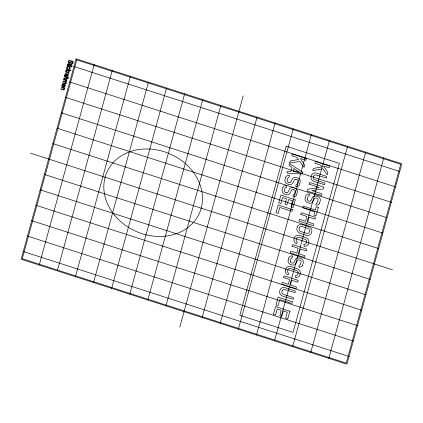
<?xml version="1.0" encoding="UTF-8"?>
<svg xmlns="http://www.w3.org/2000/svg" width="423" height="423" viewBox="0 0 423 423"><rect width="100%" height="100%" fill="white"/><g stroke="black" fill="none" stroke-linecap="round" stroke-linejoin="round"><path stroke-width="0.63" d="M39.249 265.047L94.16 64.661M57.348 270.879L112.259 70.493M75.447 276.705L130.358 76.32M93.546 282.538L148.457 82.152M111.646 288.37L166.556 87.984M129.745 294.202L184.655 93.816M147.849 300.029L202.754 99.648M165.948 305.861L220.854 105.475M179.823 327.106L243.177 95.894M202.146 317.525L257.052 117.139M220.246 323.352L275.151 122.971M238.345 329.184L293.255 128.798M282.86 187.616L282.194 190.043A3.812 3.188 23.8 0 0 284.959 194.31L286.08 194.654A3.876 3.241 23.8 0 0 288.772 194.39L289.258 194.094A3.511 2.935 23.8 0 0 289.977 193.242L291.584 190.112A1.502 1.253 23.8 0 1 293.261 189.599M285.647 177.438L284.986 179.86A3.812 3.188 23.8 0 0 287.751 184.127L288.872 184.47A3.876 3.241 23.8 0 0 291.563 184.211L292.05 183.91A3.511 2.935 23.8 0 0 292.769 183.064L294.371 179.928A1.502 1.253 23.8 0 1 296.052 179.415M256.444 335.016L311.354 134.63M285.425 270.276L285.763 269.039A4.568 3.818 23.8 0 1 291.119 266.733L296.914 268.605A4.568 3.818 23.8 0 1 300.245 273.702L299.902 274.939M288.132 260.383L288.798 257.961M282.178 290.77L281.882 291.854A2.274 1.898 23.8 0 0 283.537 294.392L293.451 297.591L293.234 299.273L283.029 296.248A4.568 3.818 23.8 0 1 279.703 291.156L280 290.072A4.568 3.818 23.8 0 1 285.356 287.767L295.265 290.971L295.048 292.653L284.848 289.612A2.284 1.909 23.8 0 0 282.189 290.775M290.315 261.086L290.976 258.665M307.278 199.175L307.944 196.748A1.528 1.28 23.8 0 1 309.144 195.902L309.472 194.199L309.202 193.946M313.575 176.195L313.279 177.279A2.274 1.898 23.8 0 0 314.934 179.812L324.848 183.016L324.631 184.698L314.426 181.673A4.568 3.818 23.8 0 1 311.101 176.576L311.397 175.492A4.568 3.818 23.8 0 1 316.748 173.192L326.662 176.391L326.445 178.078L316.245 175.032A2.284 1.909 23.8 0 0 313.586 176.201M274.543 340.848L329.454 140.462M298.062 272.999L297.723 274.236A2.284 1.909 23.8 0 1 295.661 275.495L295.291 277.16L295.566 277.451A4.563 3.812 23.8 0 0 299.896 274.939M292.642 346.68L347.553 146.295M310.741 352.507L365.652 152.121M328.84 358.339L383.751 157.953M296.597 194.929L297.348 192.248A3.802 3.178 23.8 0 0 294.577 188.008M319.502 203.357L320.253 200.676A3.802 3.178 23.8 0 0 317.483 196.431L316.044 196.018A3.902 3.262 23.8 0 0 313.67 196.341L312.972 196.817A3.442 2.876 23.8 0 0 312.47 197.478L310.857 200.624M302.535 265.274L303.286 262.588A3.802 3.178 23.8 0 0 300.515 258.347L299.077 257.935A3.902 3.262 23.8 0 0 296.703 258.252L296.005 258.733A3.442 2.876 23.8 0 0 295.503 259.389L293.895 262.54A1.496 1.253 23.8 0 1 292.219 263.032L291.41 262.789A1.518 1.269 23.8 0 1 290.321 261.091M67.342 74.474C68.478 73.269 68.574 76.944 67.246 76.452A2.533 2.12 23.8 0 1 66.845 76.352L65.359 75.886A4.769 3.987 23.8 0 0 65.005 75.791A1.28 1.068 23.8 0 0 64.518 75.775L64.65 75.278A1.258 1.052 23.8 0 1 65.084 75.315M68.166 64.391L67.585 64.603L68.124 63.746L70.699 64.502L70.794 64.159L71.942 64.904L72.148 65.48L71.001 65.116L70.874 65.586L70.44 65.449L70.572 64.973L68.362 64.285M69.954 62.72L70.091 62.62A1.761 1.47 23.8 0 0 70.244 62.435L70.34 62.303A15.704 13.124 23.8 0 0 70.514 62.022L70.969 61.361A1.644 1.375 23.8 0 1 71.196 61.155L71.397 61.044M286.265 187.474L286.567 185.771L286.271 185.517A3.881 3.241 23.8 0 0 282.813 187.601M289.062 175.334L289.358 175.593L289.052 177.29A1.528 1.28 23.8 0 0 287.83 178.141L287.164 180.563A1.518 1.269 23.8 0 0 288.259 182.271L289.068 182.525M292.208 255.857L292.505 256.116L292.224 257.813A1.528 1.28 23.8 0 0 290.976 258.665M299.177 267.13L298.908 266.876L299.241 265.163A1.491 1.248 23.8 0 0 300.43 264.312L301.107 261.89A1.523 1.269 23.8 0 0 300.013 260.187L299.204 259.928A1.502 1.253 23.8 0 0 297.512 260.446L295.915 263.587A3.511 2.935 23.8 0 1 295.196 264.433L294.715 264.735A3.876 3.241 23.8 0 1 292.018 264.994L290.897 264.645A3.812 3.188 23.8 0 1 288.142 260.388M293.768 187.743L293.139 187.595A3.902 3.262 23.8 0 0 290.765 187.912L290.067 188.388A3.442 2.876 23.8 0 0 289.565 189.049L287.957 192.201A1.496 1.253 23.8 0 1 286.281 192.692M63.064 89.792L60.87 89.089L60.997 88.613C61.224 88.983 64.656 90.194 63.942 88.365M63.291 86.773L64.777 86.763L65.391 85.626L64.671 84.515L63.064 84.05L62.176 84.463L61.864 85.441L62.636 86.541L62.435 84.965L63.714 84.642L63.212 86.747M73.946 66.538L399.74 171.489M66.332 75.675C64.127 75.701 66.088 72.634 66.337 74.797A4.764 3.981 23.8 0 0 66.321 75.675M66.237 80.677L66.697 80.825L66.813 80.402L63.54 79.344L63.408 79.82C66.855 79.646 66.977 83.606 63.085 81.005L62.953 81.475L64.856 82.088A1.174 0.978 23.8 0 1 65.565 82.501M69.721 81.951L395.516 186.908M64.751 83.849L62.504 83.125L62.63 82.654C62.715 82.792 66.205 84.351 65.56 82.554M64.185 88.148L64.65 88.301L64.767 87.873L61.488 86.821L61.361 87.291L63.149 87.868M65.502 97.364L391.291 202.321M296.052 179.405L296.861 179.664A1.523 1.269 23.8 0 1 297.945 181.361L297.295 183.788A1.491 1.248 23.8 0 1 296.095 184.645L295.762 186.353L296.058 186.612A3.897 3.257 23.8 0 0 299.426 184.766L300.14 182.07A3.802 3.178 23.8 0 0 297.369 177.824L295.931 177.411A3.902 3.262 23.8 0 0 293.557 177.729L292.859 178.21A3.442 2.876 23.8 0 0 292.356 178.866L290.744 182.017A1.496 1.253 23.8 0 1 289.073 182.509M61.277 112.777L387.066 217.734M293.266 189.583L294.075 189.848A1.523 1.269 23.8 0 1 295.154 191.54L294.503 193.972A1.491 1.248 23.8 0 1 293.303 194.829L292.97 196.536L293.266 196.79A3.897 3.257 23.8 0 0 296.634 194.945M286.276 192.708L285.472 192.444A1.518 1.269 23.8 0 1 284.383 190.747L285.039 188.32A1.528 1.28 23.8 0 1 286.239 187.474M57.052 128.195L382.841 233.147M52.827 143.609L378.617 248.565M30.504 153.189L392.496 269.811M44.383 174.435L370.173 279.392M40.159 189.853L365.948 294.805M35.934 205.266L361.723 310.223M31.709 220.679L357.498 325.636M27.484 236.092L353.279 341.049M23.26 251.511L349.054 356.462M66.808 75.828L66.781 75.817A6.065 5.065 23.8 0 1 66.823 74.913L66.829 74.707A2.808 2.348 23.8 0 0 66.839 74.437C66.897 72.772 63.852 73.613 65.084 75.315M65.75 82.3L65.861 82.427A1.248 1.042 23.8 0 1 66.115 83.278M68.965 62.398L68.88 62.176A1.777 1.486 23.8 0 1 69.324 60.933L69.483 60.806A0.867 0.724 23.8 0 1 69.726 60.732L70.266 60.764L70.234 60.235A1.555 1.301 23.8 0 0 68.849 60.521L68.341 61.52A2.099 1.755 23.8 0 0 68.362 62.313L68.394 62.403M73.042 61.769L73.121 62.028A2.289 1.914 23.8 0 1 73.105 62.689A2.998 2.506 23.8 0 1 73.015 62.99L72.883 63.26A2.02 1.687 23.8 0 1 72.714 63.487L72.582 63.614A1.301 1.084 23.8 0 1 72.185 63.815A1.443 1.206 23.8 0 1 71.334 63.794L71.424 63.291L71.91 63.318A0.814 0.682 23.8 0 0 72.275 63.138L72.513 62.741A2.601 2.173 23.8 0 0 72.592 62.414L72.407 61.716A0.587 0.486 23.8 0 0 72.18 61.557A0.645 0.539 23.8 0 0 71.995 61.504L70.176 63.276A1.158 0.968 23.8 0 1 69.509 63.323A1.369 1.147 23.8 0 1 69.33 63.276A1.327 1.105 23.8 0 1 68.7 62.879A1.369 1.147 23.8 0 1 68.367 62.382M309.176 193.972A3.881 3.241 23.8 0 0 305.718 196.029L305.099 198.472A3.812 3.188 23.8 0 0 307.865 202.733L308.986 203.077A3.876 3.241 23.8 0 0 311.677 202.818L312.163 202.522A3.511 2.935 23.8 0 0 312.883 201.671L314.485 198.535A1.502 1.253 23.8 0 1 316.166 198.022L316.975 198.271A1.523 1.269 23.8 0 1 318.059 199.968L317.409 202.4A1.491 1.248 23.8 0 1 316.208 203.257L315.875 204.938L316.171 205.218A3.897 3.257 23.8 0 0 319.539 203.373M307.288 199.175A1.518 1.269 23.8 0 0 308.372 200.877L309.181 201.131A1.496 1.253 23.8 0 0 310.868 200.629M288.75 257.945A3.881 3.241 23.8 0 1 292.208 255.889M302.572 265.284A3.897 3.257 23.8 0 1 299.204 267.109M285.43 270.276A4.563 3.812 23.8 0 0 287.793 274.945L288.163 274.865L288.692 273.258A2.284 1.909 23.8 0 1 287.598 270.974L287.941 269.737A2.284 1.909 23.8 0 1 290.612 268.573L296.407 270.445A2.284 1.909 23.8 0 1 298.051 272.994M285.604 177.422A3.881 3.241 23.8 0 1 289.062 175.365M64.111 88.217A1.216 1.015 23.8 0 1 63.471 89.946M63.149 87.878A1.808 1.512 23.8 0 1 63.762 88.148A0.693 0.582 23.8 0 1 63.947 88.359M63.461 89.893A2.601 2.178 23.8 0 1 63.064 89.787M64.439 86.451A1.005 0.835 23.8 0 0 64.159 84.827L63.736 86.371A1.258 1.052 23.8 0 0 64.412 86.414M66.173 80.735A1.137 0.952 23.8 0 1 65.771 82.353M66.242 83.32A1.211 1.015 23.8 0 1 64.73 83.907M67.384 74.422A1.063 0.888 23.8 0 1 67.437 75.891A0.724 0.603 23.8 0 1 66.919 75.844M67.881 72.878A2.3 1.919 23.8 0 0 67.257 72.592L65.539 72.037L65.671 71.566L68.944 72.619L68.827 73.047C68.108 72.291 69.446 74.85 67.955 73.776A0.693 0.582 23.8 0 0 67.918 72.835M71.387 61.028A1.158 0.968 23.8 0 1 72.994 61.732M69.917 62.757A0.666 0.555 23.8 0 1 68.981 62.393M66.718 67.574C66.538 68.293 68.04 69.356 67.659 68.304C67.194 68.103 67.014 67.416 67.442 67.088C68.314 66.522 70.318 67.521 69.562 68.537C67.712 69.42 70.884 69.367 70.149 67.622C69.61 66.363 66.971 65.766 66.718 67.516M289.676 162.749L289.998 163.04L299.785 161.385L304.047 167.386L304.703 165.113L300.325 158.525L305.914 160.306L306.522 158.646L292.219 153.951L291.754 155.733L297.216 157.525L298.553 159.545L290.289 160.936L289.681 162.712M312.846 170.21L313.168 170.506L322.95 168.846L327.217 174.847L327.878 172.589L323.495 165.99L329.083 167.772L329.686 166.112L315.357 161.422L314.924 163.199L320.38 164.986L321.718 167.011L313.443 168.402L312.851 170.178M66.924 78.303L66.427 78.9L63.862 78.155L63.736 78.625L66.57 79.434L67.315 78.852L67.172 77.821L68.748 78.281L68.88 77.811L64.359 76.357L64.227 76.827L66.464 77.589L66.924 78.303M302.815 172.256L302.207 173.975L286.857 173.102L287.402 171.41L290.802 171.553L291.955 167.339L289.025 165.435L289.586 163.632L302.815 172.256M303.941 244.478L304.116 246.239A4.563 3.812 23.8 0 0 308.452 243.722L308.795 242.485A4.568 3.818 23.8 0 0 305.464 237.388L299.669 235.521A4.568 3.818 23.8 0 0 294.313 237.821L293.974 239.058A4.563 3.812 23.8 0 0 296.349 243.727L296.719 243.648L297.247 242.041A2.284 1.909 23.8 0 1 296.153 239.762L296.497 238.524A2.284 1.909 23.8 0 1 299.167 237.361L304.962 239.228A2.284 1.909 23.8 0 1 306.601 241.782L306.273 243.019A2.284 1.909 23.8 0 1 304.216 244.283L303.947 244.457M283.479 277.366L289.586 279.55L288.275 284.33L282.31 282.421L281.76 284.224L296.105 288.719L296.396 286.958L290.437 285.028L291.743 280.248L297.739 282.157L298.273 280.391L284.15 275.801L283.479 277.366M292.557 209.713L291.886 211.299L279.809 207.413L278.149 213.414L276.002 212.769L278.244 204.949L292.557 209.713M295.265 199.841L293.012 207.598L290.998 206.81L292.631 200.798L288.655 199.519L286.868 204.986L285.028 204.214L286.493 198.821L282.516 197.541L280.856 203.542L278.704 202.871L280.951 195.077L295.259 199.862M292.034 246.149L298.136 248.333L296.83 253.118L290.834 251.204L290.31 253.007L304.655 257.501L304.946 255.746L298.987 253.811L300.298 249.031L306.294 250.945L306.828 249.173L292.737 244.594L292.034 246.149M289.94 311.27L287.661 319.032L285.678 318.239L287.312 312.227L283.331 310.947L281.845 316.33L279.91 315.891L281.173 310.249L277.192 308.97L275.537 314.971L273.38 314.3L275.627 306.506L289.94 311.27M292.52 301.858L291.817 303.439L279.772 299.563L278.128 305.543L275.96 304.893L278.207 297.094L292.52 301.858M300.758 214.313L306.86 216.502L305.549 221.282L299.558 219.373L299.035 221.176L313.38 225.665L313.697 223.926L307.711 221.98L309.023 217.195L315.013 219.109L315.532 217.322L301.456 212.758L300.758 214.313M309.044 184.079L319.286 187.601L307.759 189.197L307.278 191.096L321.623 195.59L321.887 193.813L311.814 190.561L323.357 188.959L323.817 187.088L309.742 182.525L309.049 184.058M318.376 207.492L315.875 215.873L313.951 215.133L314.812 211.86L302.572 207.73L303.249 206.112L315.325 209.998L316.251 206.741L318.376 207.492M65.93 70.615L65.771 71.196L68.156 70.683L69.076 72.143L69.245 71.529L68.219 69.98L70.8 70.815L70.927 70.34L66.406 68.886L66.274 69.356L67.86 70.229L65.93 70.615M67.469 64.999L67.342 65.47L70.615 66.527L70.747 66.051L67.469 64.999M71.355 66.247L71.223 66.723L71.862 66.929L71.989 66.453L71.355 66.247M76.061 58.829L21.15 259.214L346.939 364.171L401.85 163.786L76.061 58.829M76.753 59.892L22.266 258.733L346.247 363.108L400.734 164.267L76.753 59.892M286.17 146.221L239.841 315.283L293.06 332.425L339.383 163.363L286.17 146.221M293.974 168.629L293.134 171.69L299.273 171.997L293.974 168.629M297.274 227.019L296.935 228.256A4.568 3.818 23.8 0 0 300.267 233.353L306.062 235.22A4.568 3.818 23.8 0 0 311.413 232.92L311.756 231.682A4.568 3.818 23.8 0 0 308.425 226.585L302.63 224.719A4.568 3.818 23.8 0 0 297.274 227.019M299.458 227.722L299.119 228.959A2.274 1.898 23.8 0 0 300.774 231.497L306.569 233.364A2.274 1.898 23.8 0 0 309.234 232.222L309.573 230.984A2.284 1.909 23.8 0 0 307.923 228.425L302.128 226.559A2.284 1.909 23.8 0 0 299.468 227.727M114.77 215.45A50.591 42.284 23.8 0 0 199.191 213.689A50.591 42.284 23.8 0 0 145.512 148.97A50.591 42.284 23.8 0 0 114.77 215.45"/></g></svg>
